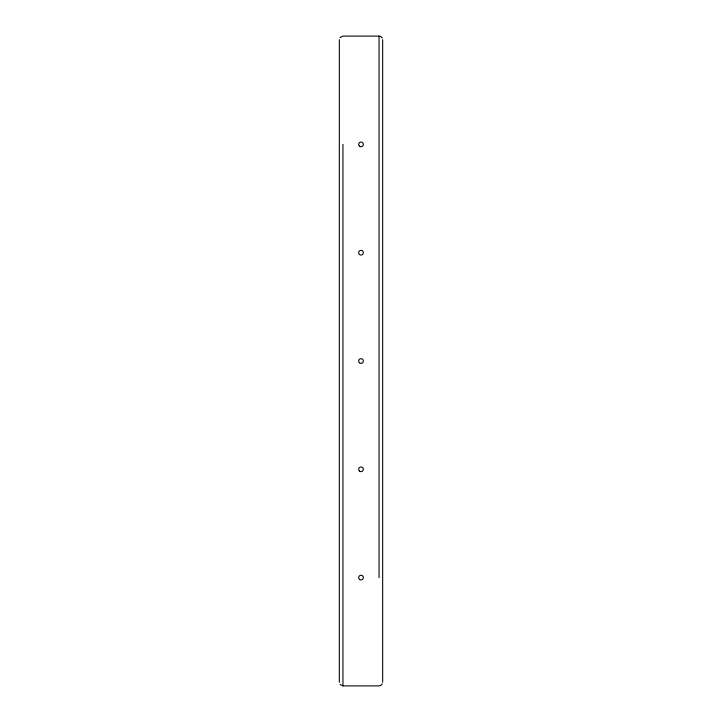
<?xml version="1.0" encoding="UTF-8"?>
<svg xmlns="http://www.w3.org/2000/svg" width="722" height="722" viewBox="0 0 722 722"><rect width="100%" height="100%" fill="white"/><g stroke="black" fill="none" stroke-linecap="round" stroke-linejoin="round"><path stroke-width="1.08" d="M382.254 683.951L380.611 685.548L379.05 685.9L342.95 685.9L340.053 684.438M340.053 37.562L342.95 36.1L379.05 36.1L380.611 36.452L382.254 38.049M382.66 39.71L382.66 682.29M379.05 36.1L379.05 577.6M342.95 144.4L342.95 685.9M339.34 39.71L339.34 682.29M359.475 146.178A2.346 2.346 0 0 0 363.31 144.833A2.346 2.346 0 0 0 360.224 142.189A2.346 2.346 0 0 0 359.475 146.178M359.475 362.778A2.346 2.346 0 0 0 363.31 361.433A2.346 2.346 0 0 0 360.224 358.789A2.346 2.346 0 0 0 359.475 362.778M359.475 579.378A2.346 2.346 0 0 0 363.31 578.033A2.346 2.346 0 0 0 360.224 575.389A2.346 2.346 0 0 0 359.475 579.378M359.475 471.078A2.346 2.346 0 0 0 363.31 469.733A2.346 2.346 0 0 0 360.224 467.089A2.346 2.346 0 0 0 359.475 471.078M359.475 254.478A2.346 2.346 0 0 0 363.31 253.133A2.346 2.346 0 0 0 360.224 250.489A2.346 2.346 0 0 0 359.475 254.478"/></g></svg>
